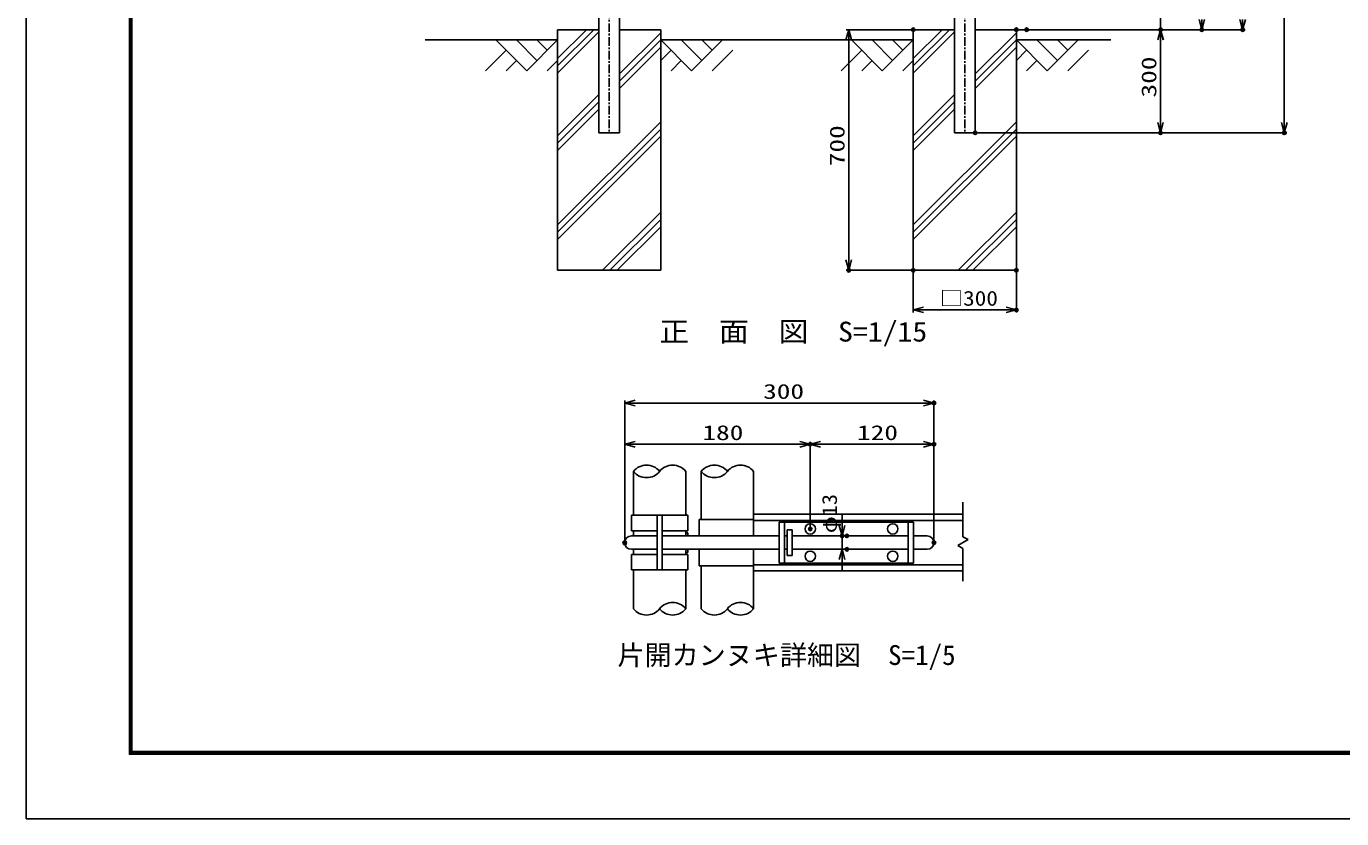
# Model space of a CAD drawing. Units: millimetres, scale not verified, with parts at other scales. Extents: x -4455 to 4455, y -3150 to 3150.
# Drawn here: x -4455 to -627, y -3150 to -845 of the extents above; entities that cross this region are included whole.
import ezdxf
from ezdxf.enums import TextEntityAlignment as Align

# ---------------------------------------------------------------- set-up
doc = ezdxf.new("R2010")
doc.units = ezdxf.units.MM
doc.header["$LTSCALE"] = 20
doc.header["$PDMODE"] = 32
doc.header["$PDSIZE"] = 10
doc.linetypes.add('USER1', pattern=[2, 1.25, -0.25, 0.25, -0.25])
for name, color, linetype, lineweight in [('0-0_1', 7, 'Continuous', 25), ('0-1_EXTCNT-LMEC0', 1, 'Continuous', 25), ('0-2_0', 7, 'Continuous', 25)]:
    doc.layers.add(name, color=color, linetype=linetype, lineweight=lineweight)
doc.layers.add('0-3_DEFPOINTS', color=7, linetype='Continuous')
doc.styles.add('ＭＳ ゴシック', font='')
doc.styles.get('ＭＳ ゴシック').set_extended_font_data('MS Gothic')

# ---------------------------------------------------------------- blocks, each defined once
blk = doc.blocks.new('_Open30')
at = {"layer": '0-2_0', "color": 1}
blk.add_line((0, 0), (-20, 0), dxfattribs=at)
blk.add_lwpolyline([(-20, 5.36), (0, 0), (-20, -5.36)], dxfattribs=at)

msp = doc.modelspace()

# ---------------------------------------------------------------- linework, layer by layer
at = {"layer": '0-0_1', "color": 3, "linetype": 'USER1'}
for p, q in [((-2758.85, 1283.99), (-2758.85, -1154.48)), ((-1723.85, 1283.99), (-1723.85, -1152.14))]:
    msp.add_line(p, q, dxfattribs=at)
at = {"layer": '0-0_1'}
for p, q in [((-2728.6, -551.23), (-2728.6, -1154.48)), ((-1754.1, -698.73), (-1754.1, -1154.48)), ((-2789.1, -806.48), (-2789.1, -1154.48)), ((-1693.6, -806.48), (-1693.6, -1154.48)), ((-2908.85, -854.48), (-2908.85, -1554.48)), ((-2789.1, -854.48), (-2908.85, -854.48)), ((-2608.85, -854.48), (-2728.6, -854.48)), ((-2608.85, -854.48), (-2608.85, -1554.48)), ((-1873.85, -854.48), (-1873.85, -1554.48)), ((-1754.1, -854.48), (-1873.85, -854.48)), ((-1573.85, -854.48), (-1693.6, -854.48)), ((-1573.85, -854.48), (-1573.85, -1554.48)), ((-2908.85, -884.48), (-3294.06, -884.48)), ((-1873.85, -884.48), (-2608.85, -884.48)), ((-1298.85, -884.48), (-1573.85, -884.48)), ((-2728.6, -1154.48), (-2789.1, -1154.48)), ((-1754.1, -1154.48), (-1693.6, -1154.48)), ((-2608.85, -1554.48), (-2908.85, -1554.48)), ((-1573.85, -1554.48), (-1873.85, -1554.48)), ((-2688.1, -2267.34), (-2688.1, -2139.53)), ((-2535.7, -2267.34), (-2535.7, -2139.53)), ((-2491, -2279.34), (-2491, -2139.53)), ((-2338.6, -2327.34), (-2338.6, -2139.53)), ((-2529.7, -2267.34), (-2694.1, -2267.34)), ((-2694.1, -2312.34), (-2694.1, -2267.34)), ((-2619.4, -2426.34), (-2619.4, -2267.34)), ((-2604.4, -2426.34), (-2604.4, -2267.34)), ((-2529.7, -2312.34), (-2529.7, -2267.34)), ((-2338.6, -2279.34), (-2497, -2279.34)), ((-2497, -2327.34), (-2497, -2279.34)), ((-2338.6, -2264.34), (-1729.48, -2264.34)), ((-2338.6, -2282.34), (-1729.48, -2282.34)), ((-2263.6, -2286.84), (-1873.6, -2286.84)), ((-2263.6, -2406.84), (-2263.6, -2286.84)), ((-2248.6, -2406.84), (-2248.6, -2286.84)), ((-1888.6, -2406.84), (-1888.6, -2286.84)), ((-1873.6, -2406.84), (-1873.6, -2286.84)), ((-2619.4, -2312.34), (-2694.1, -2312.34)), ((-2619.4, -2327.34), (-2694.1, -2327.34)), ((-2688.1, -2327.34), (-2688.1, -2312.34)), ((-2529.7, -2312.34), (-2604.4, -2312.34)), ((-2263.6, -2327.34), (-2604.4, -2327.34)), ((-2535.7, -2327.34), (-2535.7, -2312.34)), ((-2529.7, -2318.34), (-2535.7, -2318.34)), ((-2529.7, -2327.34), (-2529.7, -2318.34)), ((-2248.6, -2327.34), (-2241.1, -2327.34)), ((-2241.1, -2309.34), (-2226.1, -2309.34)), ((-2241.1, -2384.34), (-2241.1, -2309.34)), ((-2226.1, -2384.34), (-2226.1, -2309.34)), ((-2226.1, -2327.34), (-1888.6, -2327.34)), ((-1888.6, -2327.34), (-2088.49, -2327.34)), ((-1873.6, -2327.34), (-1833.1, -2327.34)), ((-2619.4, -2366.34), (-2694.1, -2366.34)), ((-2688.1, -2366.34), (-2688.1, -2381.34)), ((-2263.6, -2366.34), (-2604.4, -2366.34)), ((-2535.7, -2366.34), (-2535.7, -2381.34)), ((-2529.7, -2375.34), (-2529.7, -2366.34)), ((-2497, -2414.34), (-2497, -2366.34)), ((-2338.6, -2539.16), (-2338.6, -2366.34)), ((-2248.6, -2366.34), (-2241.1, -2366.34)), ((-2226.1, -2366.34), (-1888.6, -2366.34)), ((-1888.6, -2366.34), (-2088.49, -2366.34)), ((-1873.6, -2366.34), (-1833.1, -2366.34)), ((-2694.1, -2381.34), (-2694.1, -2426.34)), ((-2619.4, -2381.34), (-2694.1, -2381.34)), ((-2529.7, -2381.34), (-2604.4, -2381.34)), ((-2529.7, -2375.34), (-2535.7, -2375.34)), ((-2529.7, -2426.34), (-2529.7, -2381.34)), ((-2338.6, -2411.34), (-1729.48, -2411.34)), ((-2263.6, -2406.84), (-1873.6, -2406.84)), ((-2241.1, -2384.34), (-2226.1, -2384.34)), ((-2529.7, -2426.34), (-2694.1, -2426.34)), ((-2688.1, -2426.34), (-2688.1, -2539.16)), ((-2535.7, -2426.34), (-2535.7, -2539.16)), ((-2338.6, -2414.34), (-2497, -2414.34)), ((-2491, -2539.16), (-2491, -2414.34)), ((-2338.6, -2429.34), (-1729.48, -2429.34))]:
    msp.add_line(p, q, dxfattribs=at)
at = {"layer": '0-0_1', "color": 2}
for p, q in [((-2825.06, -854.48), (-2908.85, -938.27)), ((-2908.85, -959.48), (-2803.85, -854.48)), ((-2789.1, -860.95), (-2908.85, -980.7)), ((-2608.85, -863.27), (-2728.6, -983.02)), ((-1790.06, -854.48), (-1873.85, -938.27)), ((-1873.85, -959.48), (-1768.85, -854.48)), ((-1754.1, -860.95), (-1873.85, -980.7)), ((-1573.85, -863.27), (-1693.6, -983.02)), ((-2728.6, -1004.23), (-2608.85, -884.48)), ((-2608.85, -905.7), (-2728.6, -1025.45)), ((-1693.6, -1004.23), (-1573.85, -884.48)), ((-1573.85, -905.7), (-1693.6, -1025.45)), ((-2789.1, -1043.52), (-2908.85, -1163.27)), ((-2908.85, -1184.48), (-2789.1, -1064.73)), ((-1754.1, -1043.52), (-1873.85, -1163.27)), ((-1873.85, -1184.48), (-1754.1, -1064.73)), ((-2789.1, -1085.95), (-2908.85, -1205.7)), ((-1754.1, -1085.95), (-1873.85, -1205.7)), ((-2608.85, -1122.31), (-2908.85, -1422.31)), ((-2908.85, -1443.53), (-2608.85, -1143.53)), ((-1573.85, -1122.31), (-1873.85, -1422.31)), ((-1873.85, -1443.53), (-1573.85, -1143.53)), ((-2608.85, -1164.74), (-2908.85, -1464.74)), ((-1573.85, -1164.74), (-1873.85, -1464.74)), ((-2608.85, -1385.31), (-2778.01, -1554.48)), ((-2756.8, -1554.48), (-2608.85, -1406.53)), ((-1573.85, -1385.31), (-1743.01, -1554.48)), ((-1721.8, -1554.48), (-1573.85, -1406.53)), ((-2608.85, -1427.74), (-2735.59, -1554.48)), ((-1573.85, -1427.74), (-1700.59, -1554.48)), ((-1729.48, -2229.51), (-1729.48, -2329.52)), ((-1729.48, -2329.52), (-1714.48, -2338.18)), ((-1714.48, -2338.18), (-1744.48, -2355.5)), ((-1729.48, -2364.16), (-1744.48, -2355.5)), ((-1729.48, -2364.16), (-1729.48, -2459.18))]:
    msp.add_line(p, q, dxfattribs=at)
at = {"layer": '0-0_1', "color": 4}
for p, q in [((-3058.85, -914.48), (-3118.85, -974.48)), ((-3088.85, -884.48), (-2998.85, -974.48)), ((-3028.85, -884.48), (-2968.85, -944.48)), ((-2908.85, -884.48), (-2998.85, -974.48)), ((-2968.85, -884.48), (-2938.85, -914.48)), ((-2608.85, -884.48), (-2518.85, -974.48)), ((-2578.85, -914.48), (-2608.85, -944.48)), ((-2548.85, -884.48), (-2488.85, -944.48)), ((-2428.85, -884.48), (-2518.85, -974.48)), ((-2488.85, -884.48), (-2458.85, -914.48)), ((-2398.85, -914.48), (-2458.85, -974.48)), ((-2023.85, -914.48), (-2083.85, -974.48)), ((-2053.85, -884.48), (-1963.85, -974.48)), ((-1993.85, -884.48), (-1933.85, -944.48)), ((-1873.85, -884.48), (-1963.85, -974.48)), ((-1933.85, -884.48), (-1903.85, -914.48)), ((-1573.85, -884.48), (-1483.85, -974.48)), ((-1543.85, -914.48), (-1573.85, -944.48)), ((-1513.85, -884.48), (-1453.85, -944.48)), ((-1393.85, -884.48), (-1483.85, -974.48)), ((-1453.85, -884.48), (-1423.85, -914.48)), ((-1363.85, -914.48), (-1423.85, -974.48)), ((-3028.85, -944.48), (-3058.85, -974.48)), ((-2908.85, -944.48), (-2938.85, -974.48)), ((-2548.85, -944.48), (-2578.85, -974.48)), ((-1993.85, -944.48), (-2023.85, -974.48)), ((-1873.85, -944.48), (-1903.85, -974.48)), ((-1513.85, -944.48), (-1543.85, -974.48))]:
    msp.add_line(p, q, dxfattribs=at)
at = {"layer": '0-0_1'}
for centre in [(-2173.6, -2307.09), (-1933.6, -2307.09), (-2173.6, -2386.59), (-1933.6, -2386.59)]:
    msp.add_circle(centre, 15, dxfattribs=at)
for centre, radius, start, end in [((-2650, -2170.07), 48.83, 38.71802, 141.28213), ((-2650, -2108.98), 48.83, 218.71787, 321.28198), ((-2573.8, -2170.07), 48.83, 38.71802, 141.28213), ((-2452.9, -2170.07), 48.83, 38.71802, 141.28213), ((-2452.9, -2108.98), 48.83, 218.71787, 321.28198), ((-2376.7, -2170.07), 48.83, 38.71802, 141.28213), ((-2694.1, -2346.84), 19.5, 90, 270), ((-1833.1, -2346.84), 19.5, 270, 90), ((-2573.8, -2569.71), 48.83, 38.71802, 141.28213), ((-2376.7, -2569.71), 48.83, 38.71802, 141.28213), ((-2650, -2508.62), 48.83, 218.71787, 321.28198), ((-2573.8, -2508.62), 48.83, 218.71787, 321.28198), ((-2452.9, -2508.62), 48.83, 218.71787, 321.28198), ((-2376.7, -2508.62), 48.83, 218.71787, 321.28198)]:
    msp.add_arc(centre, radius, start, end, dxfattribs=at)
at = {"layer": '0-1_EXTCNT-LMEC0'}
for p, q in [((-794, 1215.52), (-794, -1124.48)), ((-1154, -814.48), (-1154, -854.48)), ((-1566.35, -854.48), (-907.85, -854.48)), ((-1566.35, -854.48), (-1146.85, -854.48)), ((-1566.35, -854.48), (-1146.5, -854.48)), ((-1536.35, -854.48), (-1026.5, -854.48)), ((-1154.35, -884.48), (-1154.35, -1124.48)), ((-1154, -884.48), (-1154, -914.48)), ((-1686.1, -1154.48), (-786.5, -1154.48)), ((-1686.1, -1154.48), (-1146.85, -1154.48))]:
    msp.add_line(p, q, dxfattribs=at)
at = {"layer": '0-2_0', "color": 1}
for p, q in [((-1881.35, -854.48), (-2069.15, -854.48)), ((-2061.65, -884.48), (-2061.65, -1524.48)), ((-1881.35, -1554.48), (-2069.15, -1554.48)), ((-1873.85, -1561.98), (-1873.85, -1677.24)), ((-1573.85, -1561.98), (-1573.85, -1677.24)), ((-1843.85, -1669.74), (-1603.85, -1669.74)), ((-2713.54, -2340.83), (-2713.54, -1933.18)), ((-2683.54, -1940.68), (-1843.6, -1940.68)), ((-1813.6, -2339.34), (-1813.6, -1933.18)), ((-2713.6, -2339.34), (-2713.6, -2053.18)), ((-2683.6, -2060.68), (-2203.6, -2060.68)), ((-2173.6, -2299.59), (-2173.6, -2053.18)), ((-2173.6, -2299.59), (-2173.6, -2053.18)), ((-2143.6, -2060.68), (-1843.6, -2060.68)), ((-1813.6, -2339.34), (-1813.6, -2053.18)), ((-2080.99, -2297.34), (-2080.99, -2267.34)), ((-2074.34, -2327.34), (-2088.49, -2327.34)), ((-2080.99, -2366.34), (-2080.99, -2327.34)), ((-2074.34, -2366.34), (-2088.49, -2366.34)), ((-2080.99, -2396.34), (-2080.99, -2426.34))]:
    msp.add_line(p, q, dxfattribs=at)
at = {"layer": '0-2_0', "color": 3}
msp.add_lwpolyline([(-4455, 3150), (4455, 3150), (4455, -3150), (-4455, -3150)], close=True, dxfattribs=at)
at = {"layer": '0-2_0'}
for points in [[(-4155, 2962.5), (4155, 2962.5), (4155, -2962.5), (-4155, -2962.5)], [(-4153.13, 2960.62), (4153.12, 2960.62), (4153.12, -2960.63), (-4153.13, -2960.63)], [(-4151.25, 2958.75), (4151.25, 2958.75), (4151.25, -2958.75), (-4151.25, -2958.75)], [(-4149.38, 2956.87), (4149.37, 2956.87), (4149.37, -2956.88), (-4149.38, -2956.88)], [(-4147.5, 2955), (4147.5, 2955), (4147.5, -2955), (-4147.5, -2955)]]:
    msp.add_lwpolyline(points, close=True, dxfattribs=at)
at = {"layer": '0-3_DEFPOINTS'}
for p in [(-1873.85, -854.48), (-1573.85, -854.48), (-1543.85, -854.48), (-1154, -854.48), (-1034, -854.48), (-915.35, -854.48), (-1693.6, -1154.48), (-1154.35, -1154.48), (-794, -1154.48), (-2061.65, -1554.48), (-1873.85, -1554.48), (-1573.85, -1554.48), (-1573.85, -1669.74), (-1813.6, -1940.68), (-2173.6, -2060.68), (-1813.6, -2060.68), (-2173.6, -2307.09), (-2080.99, -2327.34), (-2066.84, -2327.34), (-2713.6, -2346.84), (-2713.54, -2348.33), (-2066.84, -2366.34), (-1813.6, -2346.84)]:
    msp.add_point(p, dxfattribs=at)

# ---------------------------------------------------------------- block references
at = {"layer": '0-1_EXTCNT-LMEC0', "xscale": 1.5, "yscale": 1.5}
for p, rotation in [((-1034, -854.48), 270), ((-915.35, -854.48), 270), ((-1154.35, -854.48), 90), ((-1154, -854.48), 90), ((-1154.35, -1154.48), 270), ((-794, -1154.48), 270)]:
    msp.add_blockref('_Open30', p, dxfattribs=dict(at, rotation=rotation))
at = {"layer": '0-2_0', "xscale": 1.5, "yscale": 1.5}
for p, rotation in [((-2061.65, -854.48), 90), ((-2061.65, -1554.48), 270), ((-1873.85, -1669.74), 180), ((-2713.54, -1940.68), 180), ((-2713.6, -2060.68), 180), ((-2173.6, -2060.68), 180), ((-2080.99, -2327.34), 270), ((-2080.99, -2366.34), 90)]:
    msp.add_blockref('_Open30', p, dxfattribs=dict(at, rotation=rotation))
for p in [(-1573.85, -1669.74), (-1813.6, -1940.68), (-2173.6, -2060.68), (-1813.6, -2060.68)]:
    msp.add_blockref('_Open30', p, dxfattribs=at)

# ---------------------------------------------------------------- texts
at = {"layer": '0-0_1', "style": 'ＭＳ ゴシック', "width": 1.1}
msp.add_text('正\u3000面\u3000図  S=1/15', height=57.77, dxfattribs=at).set_placement((-2612.44, -1779.21), align=Align.BOTTOM_LEFT)
at = {"layer": '0-0_1', "style": 'ＭＳ ゴシック'}
msp.add_text('片開カンヌキ詳細図  S=1/5', height=57.77, dxfattribs=at).set_placement((-2734.85, -2720.21), align=Align.BOTTOM_LEFT)
at = {"layer": '0-1_EXTCNT-LMEC0', "color": 3, "style": 'ＭＳ ゴシック', "width": 1.35}
msp.add_text('300', height=43.26, rotation=90, dxfattribs=at).set_placement((-1153.52, -1051.73), align=Align.BOTTOM_LEFT)
at = {"layer": '0-2_0', "color": 3, "style": 'ＭＳ ゴシック'}
for s, width, p in [('700', 1.35, (-2060.83, -1251.73)), ('φ13', 1.1, (-2082.93, -2319.28))]:
    msp.add_text(s, height=43.26, rotation=90, dxfattribs=dict(at, width=width)).set_placement(p, align=Align.BOTTOM_LEFT)
for s, width, p in [('□300', 1.15, (-1796.75, -1670.56)), ('300', 1.35, (-2310.82, -1941.51)), ('180', 1.35, (-2487.48, -2061.51)), ('120', 1.35, (-2037.48, -2061.51))]:
    msp.add_text(s, height=43.26, dxfattribs=dict(at, width=width)).set_placement(p, align=Align.BOTTOM_LEFT)

doc.saveas('drawing.dxf')
